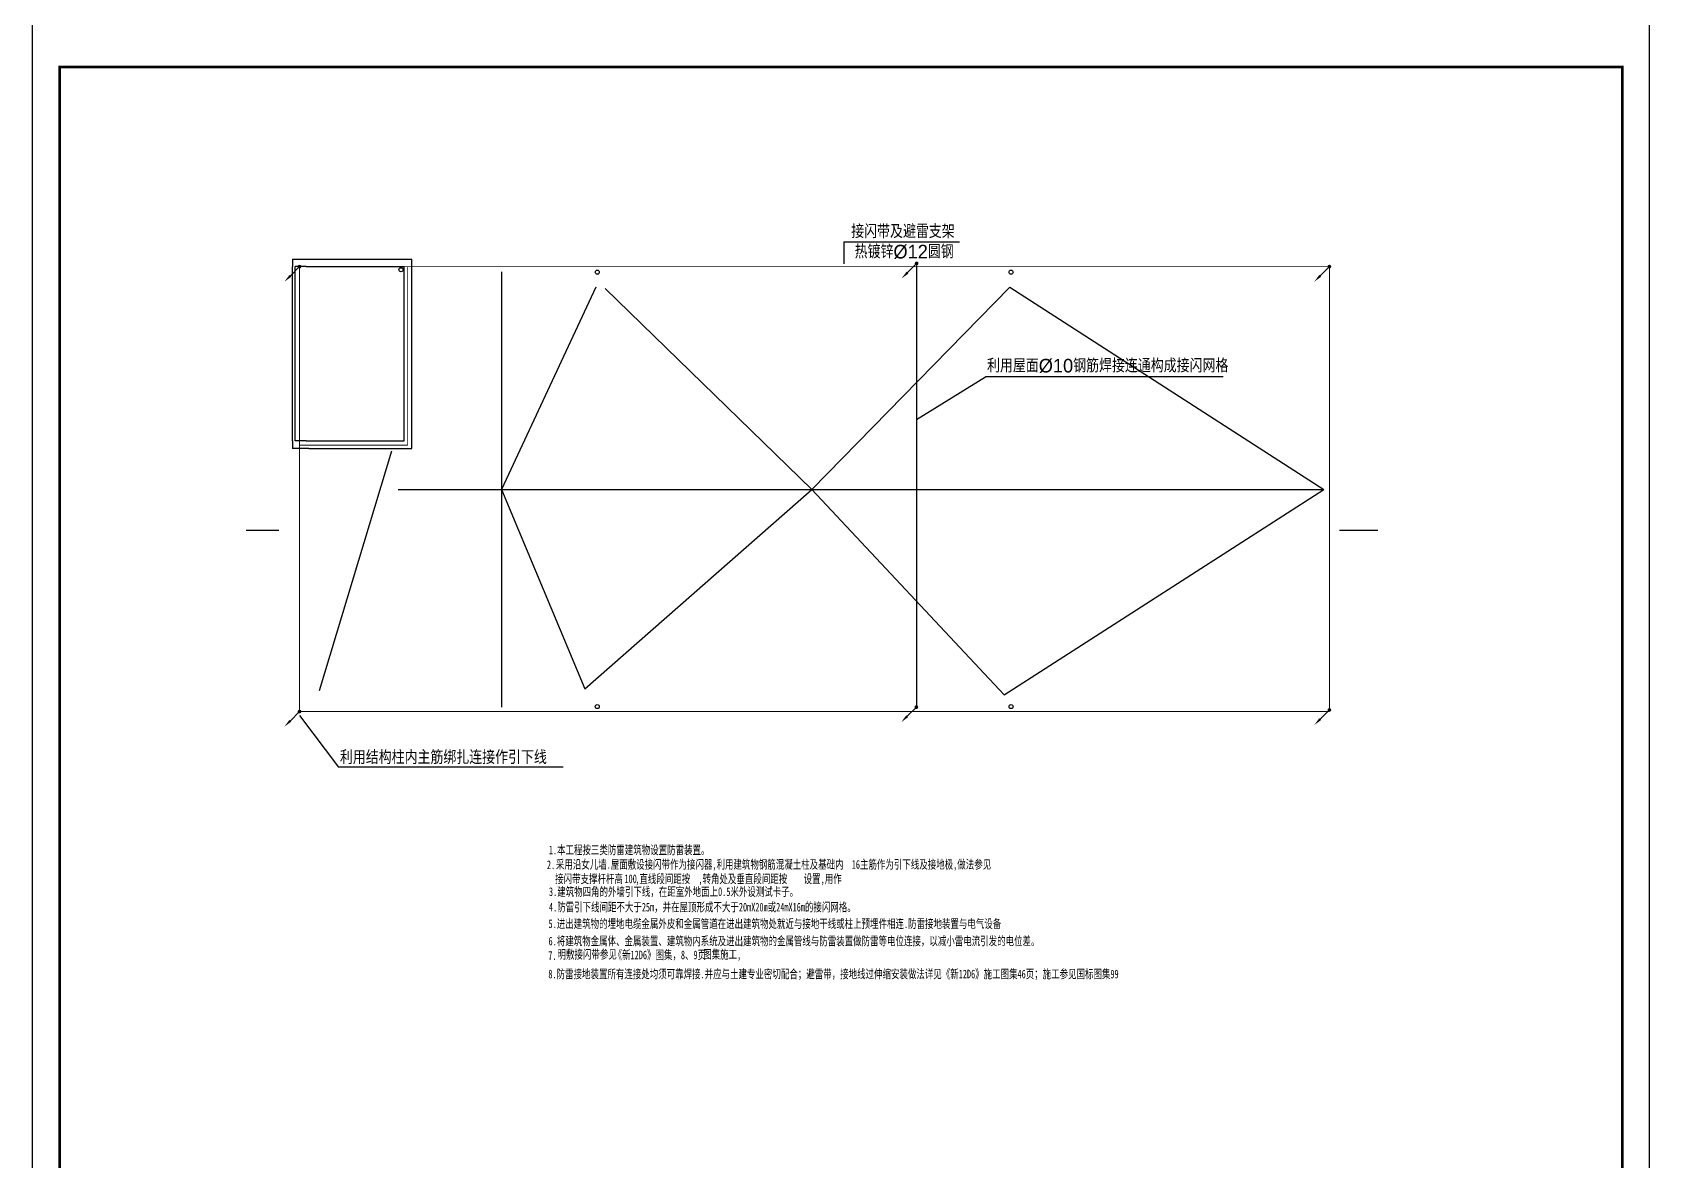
# Model space of a CAD drawing. Extents: x 552102 to 973302, y -80747 to 40012826.
# Drawn here: x 552102 to 611502, y -11540 to 29897 of the extents above; entities that cross this region are included whole.
import ezdxf

# ---------------------------------------------------------------- set-up
doc = ezdxf.new("R2010")
doc.units = 0
doc.header["$LTSCALE"] = 1000
doc.header["$MEASUREMENT"] = 0
for name, color, linetype in [('GROUND', 2, 'Continuous'), ('LWIRE', 4, 'Continuous'), ('PUB_TITLE', 7, 'Continuous'), ('SURFACE', 6, 'Continuous'), ('WALL', 2, 'Continuous'), ('zm', 1, 'Continuous'), ('电字', 4, 'Continuous'), ('防雷', 6, 'TG_×2')]:
    doc.layers.add(name, color=color, linetype=linetype)
doc.styles.add('-黑体', font='simhei.ttf', dxfattribs={"width": 1.2})
doc.styles.add('DQ', font='XCSG.SHX', dxfattribs={"bigfont": '0hzdx.shx'})
doc.styles.get("Standard").update_dxf_attribs({"font": 'gbenor.shx', "bigfont": 'gbcbig.shx'})
doc.styles.add('TG_LINETYPE_THUND', font='TXT', dxfattribs={"width": 0.8, "height": 5.5, "bigfont": 'TJHZF'})
doc.linetypes.add('TG_×2', pattern='A,0.75,0,["×",TG_LINETYPE_THUND,S=0.1,R=0,X=-0.23,Y=-0.21],0.65,-0.13,0.13,-0.13', length=2)

# ---------------------------------------------------------------- blocks, each defined once
blk = doc.blocks.new('$TelecSys$00000080')
for p, q in [((-0.7, -0.7), (0, 0)), ((0.1, 0.1), (0.1, 0.1)), ((-0.1, -0.1), (-0.1, -0.1))]:
    blk.add_line(p, q)
at = {"const_width": 0.142}
blk.add_lwpolyline([(0.07, 0, 1), (-0.07, 0, 1)], format="xyb", close=True, dxfattribs=at)
blk.add_solid([(-0.63, -0.77), (-0.77, -0.63), (-1.15, -1.15)])
at = {"width": 0.8, "flags": 9}
blk.add_attdef('A', (0, 0), '', height=0.00002, rotation=180, dxfattribs=at)

msp = doc.modelspace()

# ---------------------------------------------------------------- linework, layer by layer
for p, q in [((569337, 21097), (569337, 5112)), ((584570, 21317), (584570, 5117)), ((572803, 20534), (569337, 13111)), ((573137, 20491), (580737, 13112)), ((580737, 13112), (588004, 20534)), ((588004, 20534), (599537, 13112)), ((565291, 14512), (562637, 5712)), ((565537, 13111), (599537, 13111)), ((569337, 13111), (572394, 5793)), ((572394, 5793), (580737, 13112)), ((580737, 13112), (587799, 5568)), ((587799, 5568), (599537, 13111))]:
    msp.add_line(p, q)
at = {"color": 5}
for centre in [(565643, 21179), (572850, 21089), (588050, 21089), (572850, 5136), (588050, 5136)]:
    msp.add_circle(centre, 75, dxfattribs=at)
at = {"layer": 'GROUND'}
for p, q in [((559957, 11612), (561157, 11612)), ((600117, 11612), (601517, 11612))]:
    msp.add_line(p, q, dxfattribs=at)
at = {"layer": 'PUB_TITLE', "color": 4}
msp.add_lwpolyline([(552102, -52978), (611502, -52978), (611502, 31122), (552102, 31122)], close=True, dxfattribs=at)
at = {"layer": 'PUB_TITLE', "color": 4, "const_width": 100}
msp.add_lwpolyline([(553102, -51978), (610502, -51978), (610502, 28622), (553102, 28622)], close=True, dxfattribs=at)
at = {"layer": 'SURFACE'}
for p, q in [((561657, 21572), (566037, 21572)), ((566037, 14612), (566037, 21572)), ((562257, 14612), (561657, 14612)), ((562257, 14612), (566037, 14612))]:
    msp.add_line(p, q, dxfattribs=at)
at = {"layer": 'WALL'}
for p, q in [((561657, 21572), (561657, 21292)), ((561657, 14892), (561657, 21292)), ((561757, 14892), (561757, 21292)), ((562157, 21292), (561757, 21292)), ((562157, 21292), (565757, 21292)), ((565757, 14892), (565757, 21292)), ((561657, 14892), (561657, 14612)), ((562157, 14892), (561757, 14892)), ((562157, 14892), (565757, 14892))]:
    msp.add_line(p, q, dxfattribs=at)
at = {"layer": '电字'}
for p, q in [((581910, 22199), (586154, 22199)), ((584577, 15675), (587105, 17244)), ((595833, 17244), (587105, 17244)), ((561915, 4812), (563342, 2913)), ((571604, 2913), (563342, 2913))]:
    msp.add_line(p, q, dxfattribs=at)
at = {"layer": '电字', "linetype": 'ByBlock'}
msp.add_line((581910, 22199), (581910, 21397), dxfattribs=at)
at = {"layer": '防雷', "linetype": 'TG_×2', "const_width": 35}
for points in [[(584570, 5117), (584581, 21397)], [(561757, 21292), (599739, 21292)], [(561915, 4952), (561915, 21292)], [(565887, 14735), (565887, 21292)], [(599739, 4952), (599739, 21292)], [(561915, 14735), (565887, 14735)], [(561915, 4952), (599739, 4952)]]:
    msp.add_lwpolyline(points, dxfattribs=at)

# ---------------------------------------------------------------- block references
at = {"layer": 'LWIRE', "xscale": 479.9999999999998, "yscale": 479.9999999999998, "zscale": 479.9999999999998}
for p in [(584581, 21410), (561915, 21292), (599739, 21292), (561915, 4952), (584570, 5117), (599739, 5012)]:
    msp.add_blockref('$TelecSys$00000080', p, dxfattribs=at)

# ---------------------------------------------------------------- texts
at = {"layer": 'zm', "color": 3, "style": '-黑体', "width": 0.7}
for s, height, p in [('1.本工程按三类防雷建筑物设置防雷装置。', 317.36, (571071, -287)), ('2.', 317.4, (571000, -833)), ('采用沿女儿墙.屋面敷设接闪带作为接闪器,利用建筑物钢筋混凝土柱及基础内  16主筋作为引下线及接地极,做法参见 ', 317.36, (571330, -820)), ('接闪带支撑杆杆高   ,直线段间距按  ,转角处及垂直段间距按    设置,用作', 317.36, (571305, -1350)), ('100', 317.4, (573849, -1348)), ('3.建筑物四角的外墙引下线，在距室外地面上0.5米外设测试卡子。', 317.36, (571076, -1821)), ('4.防雷引下线间距不大于25m，并在屋顶形成不大于20mX20m或24mX16m的接闪网格。', 317.36, (571076, -2389)), ('5.进出建筑物的埋地电缆金属外皮和金属管道在进出建筑物处就近与接地干线或柱上预埋件相连.防雷接地装置与电气设备', 317.36, (571061, -2998)), ('6.将建筑物金属体、金属装置、建筑物内系统及进出建筑物的金属管线与防雷装置做防雷等电位连接，以减小雷电流引发的电位差。', 317.36, (571061, -3633)), ('7.', 317.4, (571051, -4167)), ('明敷接闪带参见                     图集施工,', 317.36, (571391, -4123)), ('《新12D6》图集，8、9页', 317.36, (573452, -4143)), ('8.防雷接地装置所有连接处均须可靠焊接.并应与土建专业密切配合；避雷带，接地线过伸缩安装做法详见《新12D6》施工图集46页；施工参见国标图集99', 317.36, (571055, -4844))]:
    msp.add_text(s, height=height, dxfattribs=at).set_placement(p)
at = {"layer": '电字', "style": 'DQ'}
for s, p in [('接闪带及避雷支架', (582178, 22338)), ('热镀锌%%c12圆钢    ', (582304, 21594)), ('利用屋面%%c10钢筋焊接连通构成接闪网格', (587166, 17406)), ('利用结构柱内主筋绑扎连接作引下线', (563399, 3024))]:
    msp.add_text(s, height=500, dxfattribs=at).set_placement(p)

doc.saveas('drawing.dxf')
